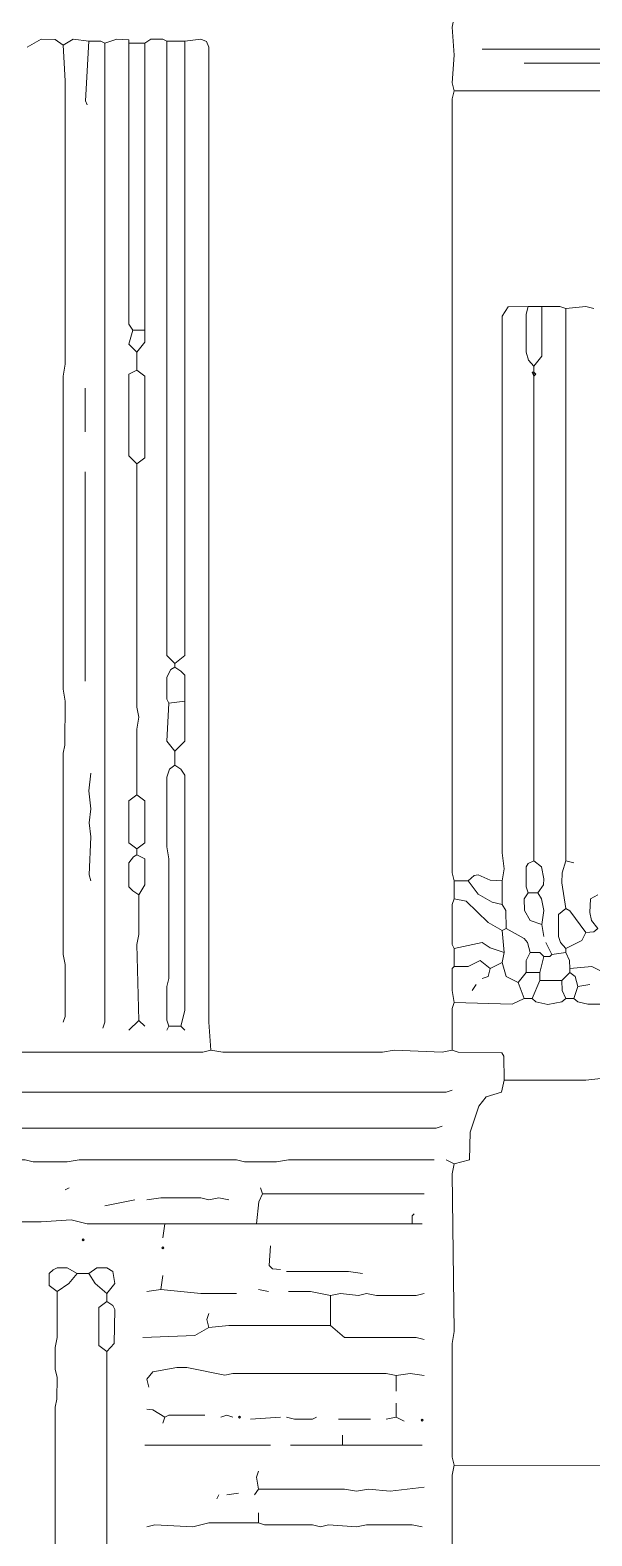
# Model space of a CAD drawing. Header units: millimetres. Extents: x 11 to 20000, y -4 to 8232.
# Drawn here: x 16439 to 17500, y 2879 to 5726 of the extents above; entities that cross this region are included whole.
import ezdxf

# ---------------------------------------------------------------- set-up
doc = ezdxf.new("R2010")
doc.units = ezdxf.units.MM
for name, color, linetype, lineweight, true_color in [('ARCHITECTURE', 7, 'Continuous', 13, 0x000000), ('MASONRY_AND_ARCH', 7, 'Continuous', 13, 0x000000), ('PLANTING', 7, 'Continuous', 13, 0x000000)]:
    doc.layers.add(name, color=color, linetype=linetype, lineweight=lineweight, true_color=true_color)

msp = doc.modelspace()

# ---------------------------------------------------------------- linework, layer by layer
at = {"layer": 'ARCHITECTURE', "color": 7, "lineweight": 13, "true_color": 0x000000}
for points in [[(17239.819, 5750.37715), (17236.04638, 5731.5233), (17239.80656, 5678.73303), (17236.05475, 5625.94276), (17239.819, 5610.85973)], [(16500.75226, 5697.58665), (16485.67308, 5707.84242), (16459.27602, 5708.75068), (16432.87896, 5693.81606)], [(16500.75226, 5697.58665), (16519.60973, 5708.74412), (16549.77376, 5705.12828)], [(16500.75226, 5697.58665), (16504.52489, 5629.71335), (16504.51799, 5094.26889), (16500.75226, 5071.64446), (16500.76063, 4479.63801), (16504.52489, 4457.01357), (16504.37715, 4374.0569), (16500.76063, 4358.97477), (16500.76063, 3978.1293), (16504.51799, 3959.27602), (16504.51799, 3861.23722), (16500.75226, 3849.925)], [(16546.00113, 5584.46414), (16543.42998, 5592.01267), (16549.77376, 5705.12828)], [(16579.93778, 5701.35747), (16572.39129, 5704.9802), (16549.77376, 5705.12828)], [(16576.17081, 3838.61278), (16579.93371, 3849.925), (16579.93778, 5701.35747)], [(16579.93778, 5701.35747), (16602.56222, 5708.89887), (16625.18857, 5707.70124), (16625.18857, 5701.35747)], [(16655.35441, 5701.35747), (16625.18857, 5701.35747)], [(16632.7319, 5158.37104), (16625.18857, 5169.68326), (16625.18857, 5701.35747)], [(16696.83258, 5705.12828), (16689.28462, 5708.75068), (16666.66855, 5708.74412), (16655.35441, 5701.35747)], [(16655.35441, 5701.35747), (16655.35441, 5173.45441), (16655.35441, 5158.37104)], [(16696.83258, 5705.12828), (16730.76923, 5705.12828)], [(16696.83258, 5705.12828), (16696.83258, 4543.74016), (16711.91742, 4528.65803)], [(16730.76923, 5705.12828), (16730.76923, 4543.74016), (16711.91742, 4528.65803)], [(16779.79072, 3797.13382), (16776.025, 3849.925), (16776.0112, 5693.81572), (16772.09219, 5704.07195), (16760.93326, 5708.75068), (16730.76923, 5705.12828)], [(19434.38914, 5690.04525), (17292.60747, 5690.04525)], [(17371.79299, 5663.65011), (17582.95814, 5663.65011)], [(17239.819, 4117.64706), (17236.04638, 4132.73043), (17236.05475, 5595.77636), (17239.819, 5610.85973)], [(17239.819, 5610.85973), (19377.82805, 5610.85973)], [(17330.31674, 4117.64706), (17334.08937, 4140.27149), (17330.32364, 4170.43699), (17330.46448, 5184.76663), (17341.63586, 5202.41538), (17379.33824, 5203.61991)], [(17390.65045, 5090.49774), (17380.53405, 5101.80995), (17375.71335, 5116.89333), (17375.71335, 5188.53654), (17379.33824, 5203.61991)], [(17405.72964, 5203.61991), (17379.33824, 5203.61991)], [(17390.65045, 5090.49774), (17405.57636, 5109.35102), (17405.72964, 5203.61991)], [(17405.72964, 5203.61991), (17439.66629, 5203.47183), (17450.97851, 5199.84876)], [(17503.77262, 5199.84876), (17488.68778, 5203.61991), (17450.97851, 5199.84876)], [(17450.97851, 4155.35486), (17450.97851, 5199.84876)], [(16640.27149, 5116.89333), (16625.18857, 5131.97545), (16632.7319, 5158.37104)], [(16632.7319, 5158.37104), (16655.35441, 5158.37104)], [(16640.27149, 5116.89333), (16655.35441, 5135.74661), (16655.35441, 5158.37104)], [(16640.27149, 5082.95667), (16640.27149, 5116.89333)], [(16640.27149, 5082.95667), (16625.18857, 5075.40814), (16625.18857, 4920.81448), (16640.27149, 4905.73111)], [(16640.27149, 5082.95667), (16655.35441, 5071.64378), (16655.35441, 4947.21007), (16655.35441, 4917.044), (16640.27149, 4905.73111)], [(17390.65045, 5079.18552), (17386.87783, 5079.18552), (17390.65045, 5071.64446)], [(17390.65045, 5079.18552), (17390.65045, 5090.49774)], [(17390.65045, 5079.18552), (17394.41742, 5075.41437), (17390.65045, 5071.64446)], [(17390.65045, 5079.18552), (17390.65045, 5071.64446)], [(17390.65045, 4155.35486), (17390.65045, 5071.64446)], [(16542.23224, 5049.02002), (16542.23224, 4966.06335)], [(16640.27149, 4905.73111), (16640.27839, 4445.70136), (16644.03575, 4426.84808), (16640.27839, 4404.22364), (16640.27149, 4279.78925)], [(16542.23224, 4890.64898), (16542.23224, 4494.72138)], [(16711.91742, 4521.11572), (16711.91742, 4528.65803)], [(16711.91742, 4521.11572), (16704.51584, 4517.19084), (16696.83258, 4502.26244), (16696.98032, 4460.79095), (16700.6052, 4453.24242)], [(16730.76923, 4457.01357), (16730.76923, 4506.0336), (16723.07353, 4513.56844), (16711.91742, 4521.11572)], [(16711.91742, 4362.74468), (16696.98586, 4381.59921), (16700.6052, 4453.24242)], [(16730.76923, 4457.01357), (16700.6052, 4453.24242)], [(16711.91742, 4362.74468), (16730.76923, 4381.59921), (16730.76923, 4457.01357)], [(16711.91742, 4362.74468), (16711.91742, 4336.35034)], [(16711.91742, 4336.35034), (16701.66018, 4328.80181), (16696.83948, 4313.7259), (16696.83948, 4181.74921), (16700.6052, 4159.12477), (16700.59683, 3932.88043), (16696.98032, 3917.7983), (16696.83948, 3853.69559), (16700.6052, 3842.38269)], [(16711.91742, 4336.35034), (16723.07353, 4328.80181), (16730.76923, 4317.49581), (16730.76923, 3872.54943), (16723.22964, 3842.38269)], [(16553.54638, 4321.26697), (16549.77376, 4287.33032), (16553.54638, 4253.39367), (16549.78066, 4226.99808), (16553.54638, 4200.60373), (16549.78066, 4128.95928), (16553.54638, 4117.64706)], [(16640.27149, 4177.9793), (16625.18857, 4189.29152), (16625.18857, 4268.47636), (16640.27149, 4279.78925)], [(16640.27149, 4177.9793), (16655.35441, 4189.29152), (16655.35441, 4268.47636), (16640.27149, 4279.78925)], [(16644.04412, 4091.25147), (16632.88518, 4098.8), (16625.18857, 4106.33484), (16625.18857, 4151.58371), (16633.77862, 4162.74129), (16640.27149, 4166.66708)], [(16640.27149, 4177.9793), (16640.27149, 4166.66708)], [(16644.04412, 4091.25147), (16655.35441, 4110.106), (16655.35441, 4151.58371), (16655.35441, 4159.11855), (16640.27149, 4166.66708)], [(16644.04412, 4091.25147), (16643.89491, 4015.8371), (16640.27149, 3996.98382), (16644.04412, 3853.69491)], [(16644.04412, 3853.69491), (16625.18857, 3834.84163)], [(16655.35441, 3842.38269), (16644.04412, 3853.69491)], [(16696.83258, 3834.84163), (16700.6052, 3842.38269)], [(16700.6052, 3842.38269), (16723.22964, 3842.38269)], [(16730.76923, 3834.84163), (16723.22964, 3842.38269)], [(16779.79072, 3797.13382), (16764.70588, 3793.36391), (16248.11652, 3793.37014), (16229.25905, 3797.13382)], [(16779.79072, 3797.13382), (16802.41516, 3793.36391), (17104.0724, 3793.37014), (17126.69683, 3797.13382), (17217.19457, 3793.37014), (17236.04638, 3797.13382)], [(16055.80882, 3710.40724), (16131.22172, 3717.94208), (17224.73416, 3717.9552), (17236.04638, 3721.71946)], [(16036.95136, 3646.30509), (16048.26357, 3650.06878), (17205.88235, 3650.0819), (17217.19457, 3653.84615)], [(17202.10973, 3589.74333), (16926.84955, 3589.7371), (16904.22511, 3585.97285), (16843.8914, 3586.12059), (16828.80656, 3589.7371), (16530.92195, 3589.7371), (16508.29751, 3585.97285), (16444.19118, 3586.12059), (16429.11199, 3589.7371), (16165.15837, 3589.7371), (16146.30656, 3585.97907), (15976.62138, 3585.97285)]]:
    msp.add_lwpolyline(points, dxfattribs=at)
at = {"layer": 'MASONRY_AND_ARCH', "color": 7, "lineweight": 13, "true_color": 0x000000}
for points in [[(16504.52489, 3533.18224), (16512.06448, 3536.95351)], [(16877.82805, 3525.64129), (16874.05543, 3536.95351)], [(16636.49887, 3514.32907), (16579.93778, 3503.01686)], [(16659.1233, 3514.32907), (16685.52036, 3518.09955), (16760.93326, 3517.95181), (16776.0181, 3514.34219), (16794.86991, 3517.94491), (16813.72738, 3514.32907)], [(16877.82805, 3525.64129), (16870.44174, 3510.55781), (16866.51584, 3469.07998)], [(17183.25792, 3525.64106), (17171.9457, 3525.64106), (16877.82805, 3525.64129)], [(16693.05995, 3469.07998), (16670.43552, 3469.07998), (16598.79525, 3469.07998), (16561.08597, 3469.07998), (16546.00113, 3469.07998), (16515.8371, 3476.61493), (16459.27602, 3472.85068), (16285.82014, 3472.8569), (16270.74095, 3476.325), (16259.42873, 3473.00532), (16172.69796, 3472.8569), (16157.61878, 3476.47342), (16116.13688, 3476.61493), (16097.28507, 3472.85068)], [(17160.63348, 3469.07998), (17160.63348, 3484.1629), (17164.40611, 3487.93337)], [(16693.05995, 3469.07998), (16689.29299, 3442.6845)], [(16693.05995, 3469.07998), (16704.37217, 3469.07998), (16764.70588, 3469.07998), (16776.0181, 3469.07998), (16866.51584, 3469.07998)], [(17160.63348, 3469.07998), (17153.08552, 3469.07998), (17104.0724, 3469.07998), (16877.82805, 3469.07998), (16866.51584, 3469.07998)], [(17160.63348, 3469.07998), (17179.48529, 3469.07998)], [(16892.9129, 3427.60181), (16890.34446, 3389.9009), (16896.68824, 3383.55713), (16911.76471, 3382.35294)], [(16527.14932, 3374.8112), (16508.29751, 3385.975), (16489.44005, 3385.96878), (16482.05373, 3382.1983), (16474.35894, 3374.8112), (16474.35894, 3352.18676), (16489.44005, 3340.87455)], [(16527.14932, 3374.8112), (16511.9181, 3356.10577), (16489.44005, 3340.87455)], [(16527.14932, 3374.8112), (16549.77376, 3374.8112)], [(16549.77376, 3374.8112), (16564.8586, 3385.96878), (16583.71041, 3385.96878), (16594.86934, 3378.57557), (16598.63914, 3355.95803), (16583.71041, 3337.10407)], [(16549.77376, 3374.8112), (16561.23371, 3356.10577), (16583.71041, 3337.10407)], [(16685.52036, 3344.64581), (16689.29299, 3371.04072)], [(16923.07692, 3378.58247), (17032.42647, 3378.58247), (17039.97172, 3378.58247), (17066.36312, 3374.8112)], [(16489.44005, 3340.87455), (16489.43597, 3254.14808), (16485.67715, 3235.29412), (16485.81946, 3193.81572), (16489.43597, 3178.73303), (16489.29367, 3137.25464), (16485.67715, 3122.17195), (16485.67308, 2854.44921), (16489.29367, 2835.59604), (16489.44005, 2760.181), (16485.67715, 2737.55656), (16485.67308, 2590.49774)], [(16583.71041, 3322.02138), (16583.71041, 3337.10407)], [(16659.1233, 3340.87455), (16685.52036, 3344.64581)], [(16685.52036, 3344.64581), (16760.93326, 3337.25181), (16828.80656, 3337.10407)], [(16889.14027, 3340.87455), (16870.28846, 3344.64581)], [(17006.03507, 3333.3336), (16968.32579, 3340.72681), (16926.84955, 3340.87455)], [(17006.03507, 3333.3336), (17024.88688, 3336.94943), (17058.82353, 3333.48133), (17073.90837, 3337.09717), (17092.76018, 3333.48133), (17168.17308, 3333.33982), (17183.25792, 3337.10407)], [(17006.03507, 3333.3336), (17006.03507, 3276.77251)], [(16583.71041, 3227.75238), (16568.62749, 3239.06459), (16568.62749, 3310.70916), (16583.71041, 3322.02138)], [(16583.71041, 3227.75238), (16597.58971, 3242.83586), (16598.63914, 3306.9379), (16594.86934, 3314.47274), (16583.71041, 3322.02138)], [(16776.0181, 3299.39695), (16772.25928, 3288.08473), (16776.0181, 3273.00124)], [(17006.03507, 3276.77251), (16813.72738, 3276.76629), (16776.0181, 3273.00124)], [(17006.03507, 3276.77251), (17032.42647, 3254.30271), (17168.17308, 3254.14186), (17183.25792, 3250.37681)], [(16776.0181, 3273.00124), (16749.62104, 3258.06697), (16651.58371, 3254.14808)], [(16583.71041, 3227.75238), (16583.71041, 2594.26821)], [(17130.46946, 3182.50351), (17111.61199, 3186.27477), (16821.26697, 3186.26855), (16806.18213, 3182.79977), (16734.54186, 3197.43925), (16715.68439, 3197.43925), (16670.43552, 3188.84729), (16659.27941, 3174.96256), (16662.89593, 3159.87907)], [(17130.46946, 3182.50351), (17156.86086, 3186.27477), (17183.25792, 3182.50351)], [(17130.46946, 3182.50351), (17130.46946, 3152.33812)], [(16693.05995, 3103.31799), (16670.43552, 3117.34502), (16659.1233, 3118.40147)], [(16689.29299, 3092.00577), (16693.05995, 3103.31799)], [(16768.47851, 3107.08925), (16700.60928, 3106.94152), (16693.05995, 3103.31799)], [(16821.26697, 3103.31799), (16809.95475, 3106.93462), (16798.64253, 3103.31799)], [(16855.20362, 3099.54751), (16911.76471, 3103.31799)], [(16923.07692, 3103.31799), (16938.16176, 3099.54751), (16972.09005, 3099.69525), (16979.63801, 3103.31799)], [(17130.46946, 3103.31799), (17111.61199, 3099.54751)], [(17130.46946, 3129.71369), (17130.46946, 3103.31799)], [(17145.54864, 3095.77704), (17130.46946, 3103.31799)], [(17021.11425, 3099.54751), (17081.44796, 3099.54751)], [(16892.9129, 3050.52794), (16862.74321, 3050.52794), (16843.8914, 3050.52794), (16813.72738, 3050.52794), (16764.70588, 3050.52794), (16742.08145, 3050.52794), (16666.66855, 3050.52794), (16655.35633, 3050.52794)], [(17028.6595, 3050.52794), (16930.61652, 3050.52794)], [(17028.6595, 3050.52794), (17028.6595, 3069.38133)], [(17028.6595, 3050.52794), (17179.48529, 3050.52794)], [(16870.28846, 2967.57138), (16866.52828, 2990.19581), (16870.28846, 3001.50803)], [(16870.28846, 2967.57138), (16862.74321, 2956.25916)], [(17183.25792, 2971.34265), (17119.15724, 2963.80713), (17077.67534, 2967.41674), (17055.0509, 2963.8009), (17032.42647, 2967.56516), (16870.28846, 2967.57138)], [(16794.86991, 2956.25916), (16791.10294, 2948.71821)], [(16832.57919, 2960.03043), (16809.95475, 2956.25916)], [(16870.28846, 2922.32251), (16870.28846, 2903.46934)], [(16659.1233, 2895.9276), (16674.20814, 2899.69186), (16745.85407, 2896.07534), (16776.0181, 2903.46312), (16870.28846, 2903.46934)], [(17179.48529, 2895.9276), (17160.63348, 2899.69808), (17073.90837, 2899.69186), (17055.0509, 2895.94072), (17002.26244, 2899.54344), (16987.1776, 2896.08224), (16972.09842, 2899.69186), (16881.60068, 2899.84581), (16870.28846, 2903.46934)]]:
    msp.add_lwpolyline(points, dxfattribs=at)
for points in [[(16536.57613, 3438.91403), (16538.46154, 3440.79943), (16540.34695, 3438.91403), (16538.46154, 3437.02862)], [(16687.40577, 3423.83111), (16689.29106, 3425.7164), (16691.17647, 3423.83111), (16689.29106, 3421.9457)], [(16832.57919, 3103.31821), (16834.46459, 3105.20362), (16836.34989, 3103.31821), (16834.46459, 3101.43292)], [(17177.60181, 3097.6621), (17179.48722, 3099.54751), (17181.37251, 3097.6621), (17179.48722, 3095.77681)]]:
    msp.add_lwpolyline(points, close=True, dxfattribs=at)
at = {"layer": 'PLANTING', "color": 7, "lineweight": 13, "true_color": 0x000000}
for points in [[(17330.31674, 4117.64706), (17307.69231, 4118.70373), (17285.06787, 4128.80464), (17277.52828, 4127.75475), (17266.21606, 4117.64706)], [(17390.65045, 4155.35486), (17379.49152, 4150.52704), (17375.71889, 4144.03575), (17375.71335, 4106.33484), (17379.33824, 4095.02262)], [(17390.65045, 4155.35486), (17404.52692, 4144.04197), (17409.35452, 4121.41821), (17408.29808, 4110.106), (17398.19005, 4095.02262)], [(17450.97851, 4064.85713), (17443.43891, 4113.8759), (17443.58665, 4132.73043), (17450.97851, 4155.35486)], [(17450.97851, 4155.35486), (17466.06335, 4151.58371)], [(17239.819, 4117.64706), (17266.21606, 4117.64706)], [(17239.819, 4117.64706), (17239.819, 4083.71041)], [(17330.31674, 4072.39819), (17311.46493, 4077.21889), (17285.07477, 4092.30814), (17266.21606, 4117.64706)], [(17330.31674, 4117.64706), (17330.31674, 4072.39819)], [(17239.819, 4083.71041), (17236.04638, 4072.39819), (17236.19559, 3996.99005), (17239.819, 3989.44152)], [(17330.31674, 4023.37817), (17303.91968, 4038.60962), (17262.44344, 4078.73541), (17239.819, 4083.71041)], [(17337.85633, 4027.14932), (17337.70305, 4061.08597), (17330.31674, 4072.39819)], [(17405.72964, 4034.69038), (17383.25577, 4042.38665), (17372.85079, 4061.08597), (17371.9491, 4083.71041), (17379.33824, 4095.02262)], [(17379.33824, 4095.02262), (17398.19005, 4095.02262)], [(17405.72964, 4034.69038), (17409.35452, 4061.08597), (17404.67466, 4083.71041), (17398.19005, 4095.02262)], [(17511.31222, 4027.14932), (17499.10656, 4042.23269), (17496.22738, 4057.31482), (17497.43292, 4083.56233), (17511.31222, 4091.25147)], [(17450.97851, 4064.85713), (17437.10204, 4053.54423), (17436.94604, 4012.06595), (17440.86493, 4000.75441), (17450.97851, 3989.44152)], [(17450.97851, 4064.85713), (17458.38009, 4060.93133), (17488.68778, 4019.60826)], [(17330.31674, 4023.37817), (17337.85633, 4027.14932)], [(17330.31674, 4023.37817), (17334.08937, 3981.90045)], [(17337.85633, 4027.14932), (17371.78891, 4008.28914), (17378.13269, 4000.75373), (17383.1052, 3981.90045)], [(17405.72964, 4034.69038), (17409.50226, 4012.06595)], [(17450.97851, 3989.44152), (17480.99762, 4004.67296), (17488.68778, 4019.60826)], [(17511.31222, 4027.14932), (17503.76425, 4020.80554), (17488.68778, 4019.60826)], [(17334.08937, 3981.90045), (17307.69231, 3990.64627), (17292.60747, 4000.59977), (17239.819, 3989.44152)], [(17239.819, 3955.50486), (17239.819, 3989.44152)], [(17413.27489, 4000.75373), (17424.5871, 3978.1293)], [(17450.97851, 3981.90045), (17450.97851, 3989.44152)], [(17307.69231, 3951.73495), (17288.8405, 3966.65611), (17266.21606, 3955.65984), (17239.819, 3955.50486)], [(17307.69231, 3951.73495), (17330.31674, 3963.04717)], [(17334.08937, 3981.90045), (17330.31674, 3963.04717)], [(17360.48077, 3925.33937), (17338.01244, 3936.65781), (17330.31674, 3963.04717)], [(17375.56561, 3944.19265), (17375.71335, 3966.81708), (17383.1052, 3981.90045)], [(17409.50226, 3974.35939), (17401.9543, 3981.74581), (17383.1052, 3981.90045)], [(17409.50226, 3974.35939), (17401.96267, 3944.19265)], [(17409.50226, 3974.35939), (17420.81448, 3974.35939), (17424.5871, 3978.1293)], [(17450.97851, 3981.90045), (17424.5871, 3978.1293)], [(17450.97851, 3981.90045), (17457.47285, 3966.81708), (17458.52376, 3951.73495)], [(17239.819, 3887.63156), (17236.04638, 3910.256), (17236.19559, 3951.57998), (17239.819, 3955.50486)], [(17307.69231, 3951.73495), (17303.7664, 3936.80622), (17292.60747, 3932.88043)], [(17375.56561, 3944.19265), (17360.48077, 3925.33937)], [(17375.56561, 3944.19265), (17401.96267, 3944.19265)], [(17386.87783, 3895.17387), (17401.96267, 3929.11052)], [(17401.96267, 3929.11052), (17401.96267, 3944.19265)], [(17401.96267, 3929.11052), (17443.43891, 3929.11052)], [(17458.52376, 3944.19265), (17443.43891, 3929.11052)], [(17450.97851, 3895.17387), (17443.59219, 3910.256), (17443.43891, 3929.11052)], [(17522.62443, 3944.19265), (17500, 3955.35701), (17458.52376, 3951.73495)], [(17458.52376, 3944.19265), (17458.52376, 3951.73495)], [(17458.52376, 3944.19265), (17468.63043, 3936.64536), (17473.60294, 3917.7983)], [(17281.29525, 3921.56821), (17273.75566, 3910.256)], [(17371.79299, 3895.17387), (17360.48077, 3925.33937)], [(17466.06335, 3895.17387), (17473.60294, 3917.7983)], [(17466.06335, 3895.17387), (17473.61131, 3888.82941), (17492.46041, 3884.0095), (17526.39706, 3884.0095), (17567.72002, 3896.36459), (17571.64593, 3902.71493)], [(17496.22738, 3921.56821), (17473.60294, 3917.7983)], [(17239.819, 3887.63156), (17236.19559, 3876.31934), (17236.04638, 3797.13382)], [(17371.79299, 3895.17387), (17349.16855, 3884.0095), (17239.819, 3887.63156)], [(17371.79299, 3895.17387), (17386.87783, 3895.17387)], [(17386.87783, 3895.17387), (17394.42579, 3888.82319), (17417.04186, 3883.86165), (17443.43201, 3888.82941), (17450.97851, 3895.17387)], [(17450.97851, 3895.17387), (17466.06335, 3895.17387)], [(17334.08937, 3740.57274), (17333.93326, 3785.81538), (17330.16346, 3792.15916), (17247.3586, 3793.51176), (17236.04638, 3797.13382)], [(17334.08937, 3740.57274), (17329.26041, 3718.10328), (17300.15271, 3709.20271), (17286.11731, 3691.55396), (17270.13224, 3642.53394), (17268.78032, 3589.89796), (17239.819, 3582.20238)], [(17560.33371, 3740.57274), (17522.62443, 3744.34389), (17488.68778, 3740.57964), (17334.08937, 3740.57274)], [(17224.73416, 3589.74333), (17239.819, 3582.20238)], [(17239.819, 3012.82025), (17236.04638, 3027.90373), (17236.05475, 3242.83586), (17239.819, 3265.46029), (17236.05475, 3563.34842), (17239.819, 3582.20238)], [(17239.819, 3012.82025), (17236.04638, 2993.96708), (17236.05475, 2835.59604), (17239.819, 2824.28382)], [(17239.819, 3012.82025), (18981.90045, 3009.04977)]]:
    msp.add_lwpolyline(points, dxfattribs=at)

doc.saveas('drawing.dxf')
